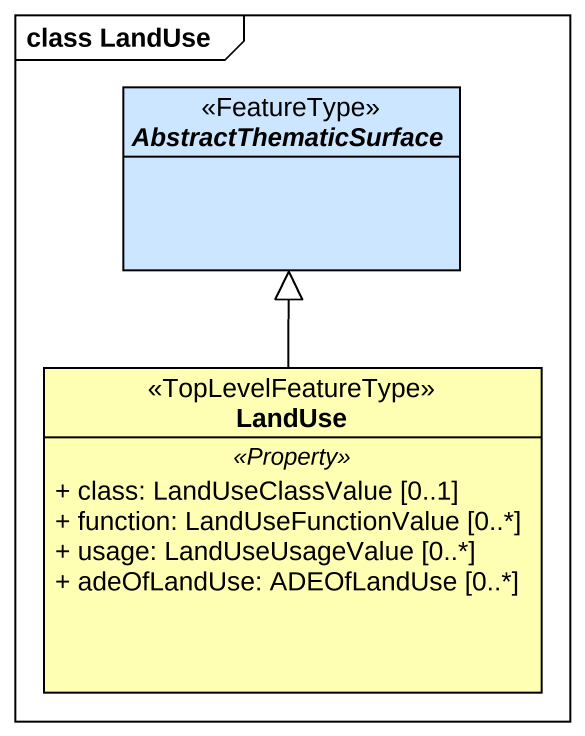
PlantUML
@startuml
mainframe class LandUse
hide circle
hide empty members
skinparam classAttributeIconSize 0
abstract class AbstractThematicSurface <<FeatureType>> #CCE6FF
class LandUse <<TopLevelFeatureType>> #FFFFB3 {
  .. <<Property>> ..
  + class: LandUseClassValue [0..1]
  + function: LandUseFunctionValue [0..*]
  + usage: LandUseUsageValue [0..*]
  + adeOfLandUse: ADEOfLandUse [0..*]
}
LandUse -up-|> AbstractThematicSurface
@enduml
